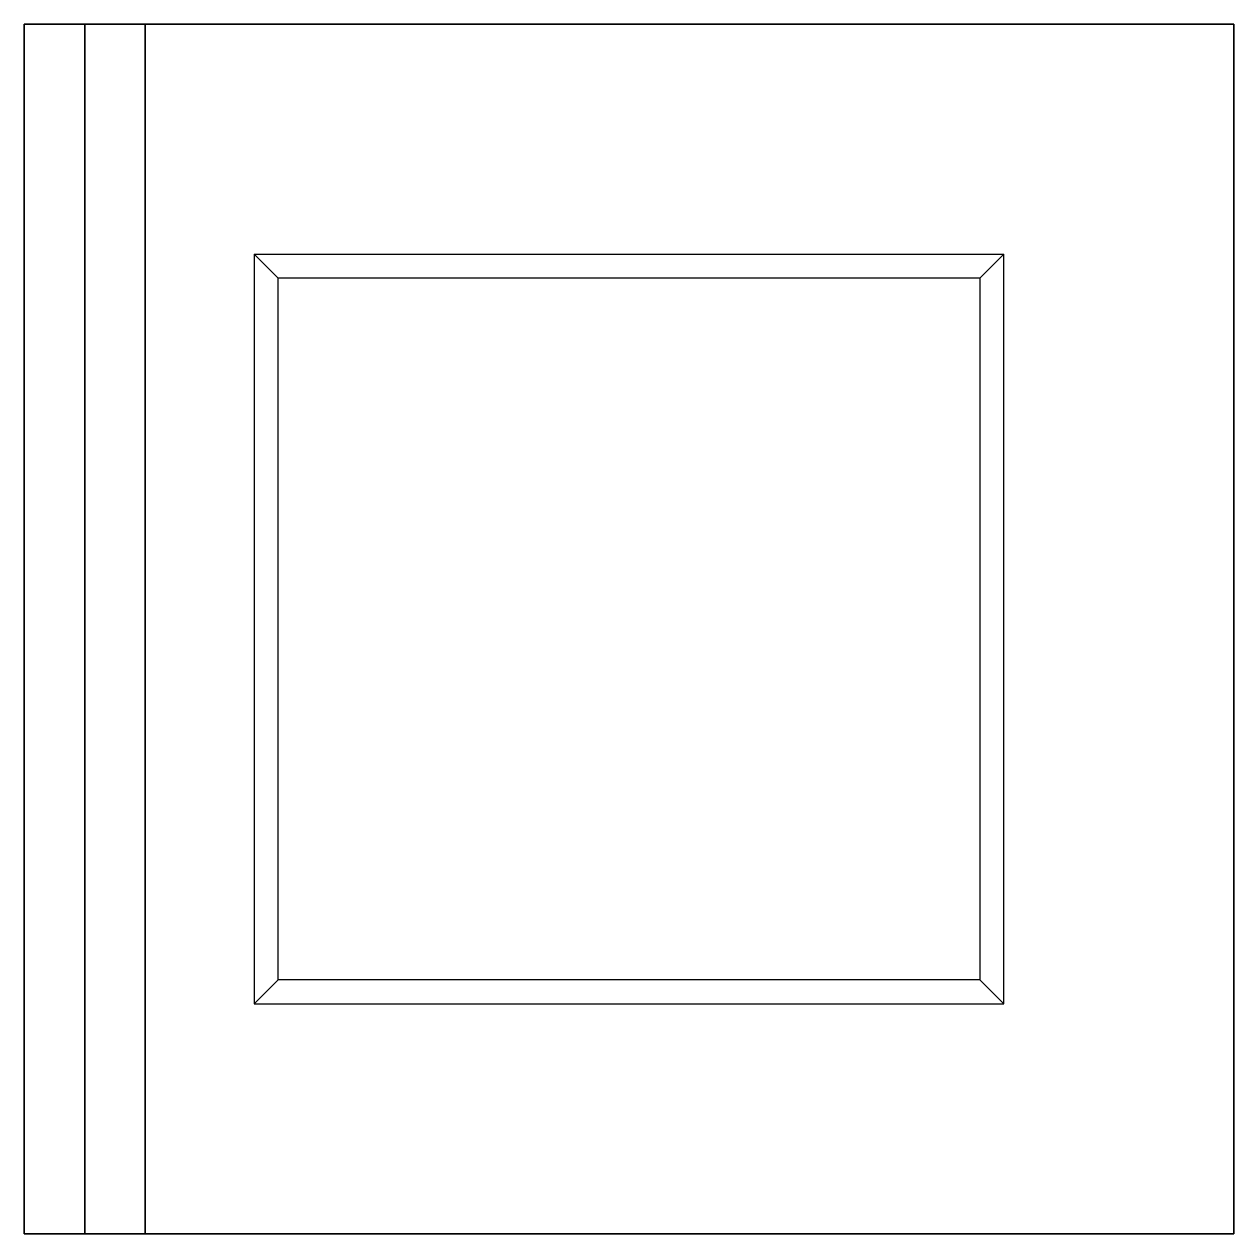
# Model space of a CAD drawing. Extents: x 0 to 1100, y 0 to 1100.
import ezdxf

# ---------------------------------------------------------------- set-up
doc = ezdxf.new("R2010")
doc.units = 0
doc.header["$MEASUREMENT"] = 0
doc.layers.add('3D', color=4, linetype='CONTINUOUS')

msp = doc.modelspace()

# ---------------------------------------------------------------- linework, layer by layer
at = {"layer": '3D', "linetype": 'CONTINUOUS'}
for points in [[(110, 1100, 1100), (0, 1100, 1100), (0, 1100, 1265), (55, 1100, 1265)], [(0, 1100), (1100, 1100), (1100, 1100, 1045), (0, 1100, 1045)], [(0, 1100, 1100), (0, 1100, 1045), (1100, 1100, 1045), (1100, 1100, 1100)], [(0, 0), (0, 1100), (0, 1100, 1265), (0, 0, 1265)], [(0, 0, 1265), (0, 1100, 1265), (55, 1100, 1265), (55, 0, 1265)], [(55, 0, 1265), (55, 1100, 1265), (110, 1100, 1100), (110, 0, 1100)], [(110, 0, 1100), (110, 1100, 1100), (1100, 1100, 1100), (1100, 0, 1100)], [(1100, 0), (1100, 1100), (1100, 1100, 1045), (1100, 0, 1045)], [(1100, 0, 1100), (1100, 0, 1045), (1100, 1100, 1045), (1100, 1100, 1100)], [(231, 869, 1101.1), (209, 891, 1101.1), (209, 209, 1101.1), (231, 231, 1101.1)], [(891, 891, 1101.1), (869, 869, 1101.1), (231, 869, 1101.1), (209, 891, 1101.1)], [(869, 231, 1101.1), (891, 209, 1101.1), (891, 891, 1101.1), (869, 869, 1101.1)], [(209, 209, 1101.1), (891, 209, 1101.1), (869, 231, 1101.1), (231, 231, 1101.1)], [(110, 0, 1100), (0, 0, 1100), (0, 0, 1265), (55, 0, 1265)], [(0, 0), (1100, 0), (1100, 0, 1045), (0, 0, 1045)], [(0, 0, 1100), (0, 0, 1045), (1100, 0, 1045), (1100, 0, 1100)]]:
    msp.add_3dface(points, dxfattribs=at)

doc.saveas('drawing.dxf')
